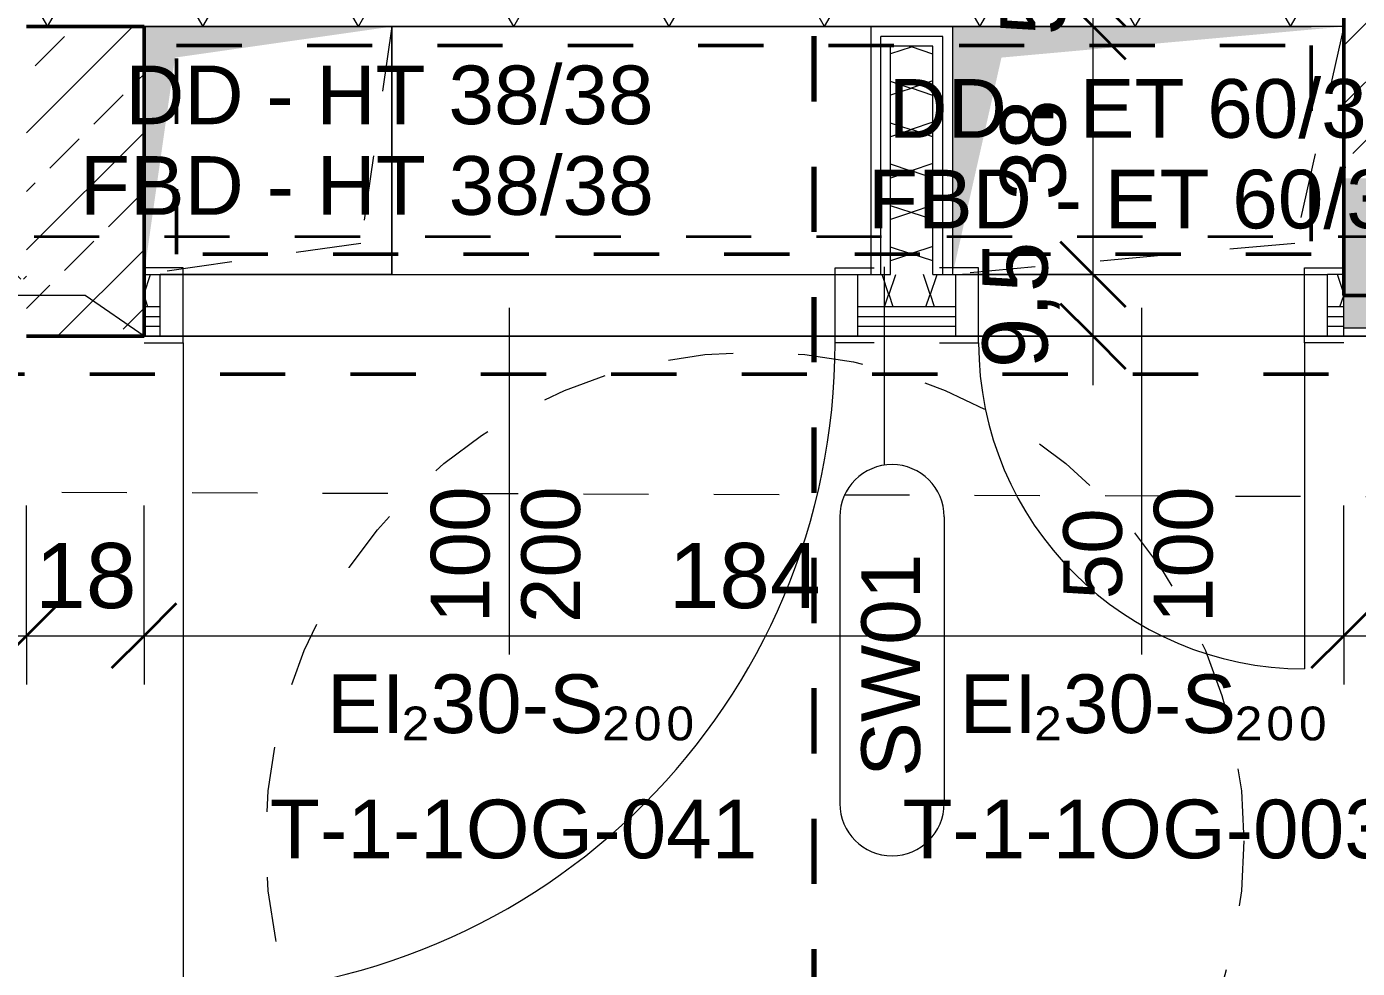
# Model space of a CAD drawing. Header units: metres. Extents: x 3.2 to 50, y 58.8 to 100.4.
# Drawn here: x 20.058 to 22.099, y 79.123 to 80.568 of the extents above; entities that cross this region are included whole.
import ezdxf

# ---------------------------------------------------------------- set-up
doc = ezdxf.new("R2010")
doc.units = ezdxf.units.M
for name, pattern in [('Achse', [0.009, 0.005, -0.002, 0, -0.002]), ('Strich Punkt Mittel', [0.015875, 0.00635, -0.004763, 0, -0.004763]), ('Verdeckt', [0.003, 0.002, -0.001])]:
    doc.linetypes.add(name, pattern=pattern)
for name, color, linetype, lineweight in [('A-DETL-GENF_', 92, 'Continuous', 13), ('A-DETL-MBND', 5, 'Continuous', 5), ('A_2D', 7, 'Continuous', 13), ('A_Bemassung-50_', 4, 'Continuous', 9), ('A_Bemassung_', 4, 'Continuous', 9), ('A_Beschriftung_', 7, 'Continuous', 9), ('A_Brandabschnitte', 30, 'Verdeckt', 50), ('A_Decken', 8, 'Continuous', 13), ('A_Durchbruch_', 7, 'Continuous', 5), ('A_Durchbruch_Projektion', 8, 'Verdeckt', 5), ('A_Fluchtweg', 240, 'Verdeckt', 18), ('A_Raeume_', 7, 'Continuous', 5), ('A_Raster_', 1, 'Continuous', 9), ('A_Tueren', 31, 'Continuous', 13), ('A_Waende', 7, 'Continuous', 13), ('G-ANNO-SYMB_', 111, 'Continuous', 9)]:
    doc.layers.add(name, color=color, linetype=linetype, lineweight=lineweight)
doc.styles.add('Arial_2', font='arial.ttf', dxfattribs={"height": 0.09})
doc.styles.add('Arial_5', font='arial.ttf', dxfattribs={"height": 0.1})
doc.styles.add('Segoe UI Symbol', font='seguisym.ttf', dxfattribs={"height": 0.09})
doc.dimstyles.new('WGA-Bemaßung', dxfattribs={"dimscale": 0.3048, "dimtxt": 0.102026, "dimasz": 0.328084, "dimexe": 0.246063, "dimexo": 0.0625, "dimgap": 0.04101, "dimtad": 1, "dimdec": 1, "dimlfac": 100, "dimrnd": 0.5, "dimdsep": 46, "dimtxsty": 'Arial_5', "dimblk1": 'OBLIQUE', "dimblk2": 'OBLIQUE', "dimsah": 1, "dimcen": 0.09, "dimdle": 0.246063, "dimazin": 2, "dimtfac": 1, "dimtdec": 4, "dimtix": 1, "dimtmove": 0, "dimatfit": 3, "dimfxl": 0.656168, "dimfxlon": 1, "dimtvp": 1, "dimtolj": 1, "dimtzin": 0, "dimarcsym": 2})
doc.dimstyles.new('WGA-Bemaßung_1', dxfattribs={"dimscale": 0.3048, "dimtxt": 0.102026, "dimasz": 0.328084, "dimexe": 0.246063, "dimexo": 0.0625, "dimgap": 0.04101, "dimtad": 1, "dimdec": 1, "dimlfac": 100, "dimrnd": 0.5, "dimdsep": 46, "dimtxsty": 'Arial_5', "dimblk1": 'OBLIQUE', "dimblk2": 'OBLIQUE', "dimsah": 1, "dimcen": 0.09, "dimdle": 0.246063, "dimazin": 2, "dimtfac": 1, "dimtdec": 4, "dimtix": 1, "dimtmove": 2, "dimatfit": 3, "dimfxl": 0.656168, "dimfxlon": 1, "dimtvp": 1, "dimtolj": 1, "dimtzin": 0, "dimarcsym": 2})
doc.dimstyles.new('WGA-Bemaßung_3', dxfattribs={"dimscale": 0.3048, "dimtxt": 0.102026, "dimasz": 0.328084, "dimexe": 0.246063, "dimexo": 0.0625, "dimgap": 0.04101, "dimtad": 1, "dimdec": 1, "dimlfac": 100, "dimrnd": 0.5, "dimdsep": 46, "dimtxsty": 'Arial_5', "dimblk1": 'OBLIQUE', "dimblk2": 'OBLIQUE', "dimsah": 1, "dimcen": 0.09, "dimdle": 0.246063, "dimazin": 2, "dimtfac": 1, "dimtdec": 4, "dimtix": 1, "dimtmove": 0, "dimatfit": 3, "dimfxl": 0.656168, "dimfxlon": 1, "dimtvp": 1, "dimtolj": 1, "dimtzin": 0, "dimarcsym": 2})
pattern_1 = [(45, (0, 0), (-0.08980256, 0.08980256), []), (45, (0.0898, 0), (-0.08980256, 0.08980256), [0.0635, -0.03175])]

# ---------------------------------------------------------------- blocks, each defined once
blk = doc.blocks.new('Symbol_Schatten - Bodendurchbruch_Schatten-8453752-263_PP_01OG_BT1')
at = {"layer": 'A-DETL-MBND'}
for p, q in [((0.19, -0.19), (0.19, 0.19)), ((0.19, 0.19), (0.19, -0.19))]:
    blk.add_line(p, q, dxfattribs=at)
blk = doc.blocks.new('Symbol_Schatten - Bodendurchbruch_Schatten-V44-263_PP_01OG_BT1')
at = {"layer": 'A-DETL-GENF_'}
blk.add_hatch(color=256, dxfattribs=at).paths.add_polyline_path([(-0.19, -0.19), (-0.1425, 0.1425), (0.19, 0.19), (-0.19, 0.19), (-0.19, -0.0975)])
at = {"layer": 'A_2D'}
for p, q in [((0.19, 0.19), (0.19, -0.19)), ((0.19, -0.19), (-0.165, -0.19))]:
    blk.add_line(p, q, dxfattribs=at)
at = {"layer": 'A_Durchbruch_'}
for p, q in [((0.19, -0.19), (0.19, 0.19)), ((-0.165, -0.19), (0.19, -0.19))]:
    blk.add_line(p, q, dxfattribs=at)
blk = doc.blocks.new('Symbol_Schatten_Verdeckt_unten - Bodendurchbruch_Schatten_Verdeckt_unten-10822685-263_PP_01OG_BT1')
at = {"layer": 'A_Durchbruch_Projektion'}
for p, q in [((-0.225, 0.1425), (0.3, 0.19)), ((-0.3, -0.19), (-0.225, 0.1425))]:
    blk.add_line(p, q, dxfattribs=at)
blk = doc.blocks.new('Symbol_Schatten - Bodendurchbruch_Schatten-10822683-263_PP_01OG_BT1')
at = {"layer": 'A-DETL-GENF_'}
blk.add_hatch(color=256, dxfattribs=at).paths.add_polyline_path([(-0.3, -0.19), (-0.225, 0.1425), (0.3, 0.19), (-0.3, 0.19), (-0.3, -0.1134)])
blk = doc.blocks.new('Symbol_Schatten_Verdeckt_unten - Bodendurchbruch_Schatten_Verdeckt_unten-8453754-263_PP_01OG_BT1')
at = {"layer": 'A_Durchbruch_Projektion'}
for p, q in [((-0.19, -0.19), (-0.19, 0.19)), ((-0.19, 0.19), (0.165, 0.19)), ((-0.1425, 0.1425), (0.19, 0.19)), ((-0.19, -0.19), (-0.1425, 0.1425))]:
    blk.add_line(p, q, dxfattribs=at)
blk = doc.blocks.new('UZ_D1 - SL_1000x2000_Schachttür-8451892-263_PP_01OG_BT1')
at = {"layer": 'A_Tueren', "lineweight": 5}
for p, q in [((0.5, 0.0575), (0.5, 1.0575)), ((-0.56, 0.0575), (-0.5, 0.0575)), ((-0.5, 0.0575), (-0.5, -0.0575)), ((0.5, 0.0575), (0.5, -0.0575)), ((0.56, 0.0575), (0.5, 0.0575)), ((-0.5, -0.0575), (-0.56, -0.0575)), ((0.5, -0.0575), (0.56, -0.0575))]:
    blk.add_line(p, q, dxfattribs=at)
blk.add_arc((0.5, 0.0575), 1, 90, 180, dxfattribs=at)
blk = doc.blocks.new('UZ_D1 - SL_0500x1000_Schachttür-11169732-263_PP_01OG_BT1')
at = {"layer": 'A_Tueren', "lineweight": 5}
for p, q in [((-0.25, 0.0575), (-0.31, 0.0575)), ((-0.25, -0.0575), (-0.25, 0.0575)), ((0.25, 0.0575), (0.31, 0.0575)), ((0.25, -0.0575), (0.25, 0.0575)), ((-0.31, -0.0575), (-0.25, -0.0575)), ((0.31, -0.0575), (0.25, -0.0575)), ((0.25, -0.0575), (0.25, -0.5575))]:
    blk.add_line(p, q, dxfattribs=at)
blk.add_arc((0.25, -0.0575), 0.5, 180, 270, dxfattribs=at)
blk = doc.blocks.new('BS_Tuer_PP - unten-10002439-263_PP_01OG_BT1')
at = {"layer": 'A_Beschriftung_'}
blk.add_line((0, 0.000124), (0, -0.010513), dxfattribs=at)
blk = doc.blocks.new('DIMBLOCK180-263_PP_01OG_BT1')
at = {"layer": 'A_Bemassung-50_', "lineweight": 35, "transparency": 16777216}
for p, q in [((21.6932, 80.188), (21.6432, 80.238)), ((21.6932, 80.188), (21.7432, 80.138)), ((21.6932, 80.093), (21.6432, 80.143)), ((21.6932, 80.093), (21.7432, 80.043))]:
    blk.add_line(p, q, dxfattribs=at)
at = {"layer": 'A_Bemassung-50_', "transparency": 16777216}
for p, q in [((21.6932, 80.188), (21.4932, 80.188)), ((21.6932, 80.018), (21.6932, 80.188)), ((21.6932, 80.188), (21.7682, 80.188)), ((21.6932, 80.093), (21.4932, 80.093)), ((21.6932, 80.093), (21.7682, 80.093))]:
    blk.add_line(p, q, dxfattribs=at)
at = {"layer": 'A_Bemassung-50_', "color": 0, "transparency": 16777216, "insert": (21.5235, 80.044), "char_height": 0.1, "width": 0.231677, "attachment_point": 1, "rotation": 90, "line_spacing_factor": 0.941778, "style": 'Arial_5'}
blk.add_mtext('9,5', dxfattribs=at)
blk = doc.blocks.new('_Oblique')
at = {"color": 0, "linetype": 'ByBlock', "lineweight": -2}
blk.add_line((-0.5, -0.5), (0.5, 0.5), dxfattribs=at)
blk = doc.blocks.new('DIMBLOCK181-263_PP_01OG_BT1')
at = {"layer": 'A_Bemassung-50_', "lineweight": 35, "transparency": 16777216}
for p, q in [((21.6932, 80.568), (21.6432, 80.618)), ((21.6932, 80.568), (21.7432, 80.518)), ((21.6932, 80.188), (21.6432, 80.238)), ((21.6932, 80.188), (21.7432, 80.138))]:
    blk.add_line(p, q, dxfattribs=at)
at = {"layer": 'A_Bemassung-50_', "transparency": 16777216}
for p, q in [((21.6932, 80.568), (21.4932, 80.568)), ((21.6932, 80.188), (21.6932, 80.568)), ((21.6932, 80.568), (21.7682, 80.568)), ((21.6932, 80.188), (21.4932, 80.188)), ((21.6932, 80.188), (21.7682, 80.188))]:
    blk.add_line(p, q, dxfattribs=at)
at = {"layer": 'A_Bemassung-50_', "color": 0, "transparency": 16777216, "insert": (21.5509, 80.3011), "char_height": 0.1, "width": 0.184588, "attachment_point": 1, "rotation": 90, "line_spacing_factor": 0.941778, "style": 'Arial_5'}
blk.add_mtext('38', dxfattribs=at)
blk = doc.blocks.new('DIMBLOCK182-263_PP_01OG_BT1')
at = {"layer": 'A_Bemassung-50_', "lineweight": 35, "transparency": 16777216}
for p, q in [((21.6932, 80.618), (21.6432, 80.668)), ((21.6932, 80.568), (21.6432, 80.618)), ((21.6932, 80.618), (21.7432, 80.568)), ((21.6932, 80.568), (21.7432, 80.518))]:
    blk.add_line(p, q, dxfattribs=at)
at = {"layer": 'A_Bemassung-50_', "transparency": 16777216}
for p, q in [((21.6932, 80.618), (21.4932, 80.618)), ((21.6932, 80.568), (21.6932, 80.618)), ((21.6932, 80.618), (21.7682, 80.618)), ((21.6932, 80.568), (21.4932, 80.568)), ((21.6932, 80.568), (21.7682, 80.568))]:
    blk.add_line(p, q, dxfattribs=at)
at = {"layer": 'A_Bemassung-50_', "color": 0, "transparency": 16777216, "insert": (21.5509, 80.5545), "char_height": 0.1, "width": 0.092294, "attachment_point": 1, "rotation": 90, "line_spacing_factor": 0.941778, "style": 'Arial_5'}
blk.add_mtext('5', dxfattribs=at)
blk = doc.blocks.new('DIMBLOCK183-263_PP_01OG_BT1')
at = {"layer": 'A_Bemassung-50_', "lineweight": 35, "transparency": 16777216}
for p, q in [((21.6932, 80.738), (21.6432, 80.788)), ((21.6932, 80.738), (21.7432, 80.688)), ((21.6932, 80.618), (21.6432, 80.668)), ((21.6932, 80.618), (21.7432, 80.568))]:
    blk.add_line(p, q, dxfattribs=at)
at = {"layer": 'A_Bemassung-50_', "transparency": 16777216}
for p, q in [((21.6932, 80.738), (21.4932, 80.738)), ((21.6932, 80.618), (21.6932, 80.738)), ((21.6932, 80.738), (21.7682, 80.738)), ((21.6932, 80.618), (21.4932, 80.618)), ((21.6932, 80.618), (21.7682, 80.618))]:
    blk.add_line(p, q, dxfattribs=at)
at = {"layer": 'A_Bemassung-50_', "color": 0, "transparency": 16777216, "insert": (21.5509, 80.6623), "char_height": 0.1, "width": 0.184588, "attachment_point": 1, "rotation": 90, "line_spacing_factor": 0.941778, "style": 'Arial_5'}
blk.add_mtext('12', dxfattribs=at)
blk = doc.blocks.new('BS_Wand_Lollipop - links_unten-2026911-263_PP_01OG_BT1')
at = {"layer": 'A_Beschriftung_'}
for p, q in [((-0.00467, 0.001367), (-0.01347, 0.001367)), ((-0.003087, 0), (0.003, 0)), ((-0.00467, -0.001833), (-0.01347, -0.001833))]:
    blk.add_line(p, q, dxfattribs=at)
for centre, start, end in [((-0.01347, -0.000233), 90, 270), ((-0.00467, -0.000233), 270, 90)]:
    blk.add_arc(centre, 0.0016, start, end, dxfattribs=at)
blk = doc.blocks.new('DIMBLOCK493-263_PP_01OG_BT1')
at = {"layer": 'A_Bemassung-50_', "transparency": 16777216}
for p, q in [((18.8577, 79.6337), (18.8577, 79.8337)), ((20.0577, 79.6337), (20.0577, 79.8337)), ((18.8577, 79.6337), (20.0577, 79.6337)), ((18.8577, 79.6337), (18.8577, 79.5587)), ((20.0577, 79.6337), (20.0577, 79.5587))]:
    blk.add_line(p, q, dxfattribs=at)
at = {"layer": 'A_Bemassung-50_', "lineweight": 35, "transparency": 16777216}
for p, q in [((18.8577, 79.6337), (18.9077, 79.6837)), ((20.0577, 79.6337), (20.1077, 79.6837)), ((18.8577, 79.6337), (18.8077, 79.5837)), ((20.0577, 79.6337), (20.0077, 79.5837))]:
    blk.add_line(p, q, dxfattribs=at)
at = {"layer": 'A_Bemassung-50_', "color": 0, "transparency": 16777216, "insert": (19.3423, 79.776), "char_height": 0.1, "width": 0.276883, "attachment_point": 1, "line_spacing_factor": 0.941778, "style": 'Arial_5'}
blk.add_mtext('120', dxfattribs=at)
blk = doc.blocks.new('DIMBLOCK494-263_PP_01OG_BT1')
at = {"layer": 'A_Bemassung-50_', "transparency": 16777216}
for p, q in [((20.0577, 79.6337), (20.0577, 79.8337)), ((20.2377, 79.6337), (20.2377, 79.8337)), ((20.0577, 79.6337), (20.2377, 79.6337)), ((20.0577, 79.6337), (20.0577, 79.5587)), ((20.2377, 79.6337), (20.2377, 79.5587))]:
    blk.add_line(p, q, dxfattribs=at)
at = {"layer": 'A_Bemassung-50_', "lineweight": 35, "transparency": 16777216}
for p, q in [((20.0577, 79.6337), (20.1077, 79.6837)), ((20.2377, 79.6337), (20.2877, 79.6837)), ((20.0577, 79.6337), (20.0077, 79.5837)), ((20.2377, 79.6337), (20.1877, 79.5837))]:
    blk.add_line(p, q, dxfattribs=at)
at = {"layer": 'A_Bemassung-50_', "color": 0, "transparency": 16777216, "insert": (20.0708, 79.776), "char_height": 0.1, "width": 0.184588, "attachment_point": 1, "line_spacing_factor": 0.941778, "style": 'Arial_5'}
blk.add_mtext('18', dxfattribs=at)
blk = doc.blocks.new('DIMBLOCK495-263_PP_01OG_BT1')
at = {"layer": 'A_Bemassung-50_', "transparency": 16777216}
for p, q in [((20.2377, 79.6337), (20.2377, 79.8337)), ((22.0777, 79.6337), (22.0777, 79.8337)), ((20.2377, 79.6337), (22.0777, 79.6337)), ((20.2377, 79.6337), (20.2377, 79.5587)), ((22.0777, 79.6337), (22.0777, 79.5587))]:
    blk.add_line(p, q, dxfattribs=at)
at = {"layer": 'A_Bemassung-50_', "lineweight": 35, "transparency": 16777216}
for p, q in [((20.2377, 79.6337), (20.2877, 79.6837)), ((22.0777, 79.6337), (22.1277, 79.6837)), ((20.2377, 79.6337), (20.1877, 79.5837)), ((22.0777, 79.6337), (22.0277, 79.5837))]:
    blk.add_line(p, q, dxfattribs=at)
at = {"layer": 'A_Bemassung-50_', "color": 0, "transparency": 16777216, "insert": (21.0423, 79.776), "char_height": 0.1, "width": 0.276883, "attachment_point": 1, "line_spacing_factor": 0.941778, "style": 'Arial_5'}
blk.add_mtext('184', dxfattribs=at)
blk = doc.blocks.new('DIMBLOCK496-263_PP_01OG_BT1')
at = {"layer": 'A_Bemassung-50_', "transparency": 16777216}
for p, q in [((22.0777, 79.6337), (22.0777, 79.8337)), ((25.8727, 79.6337), (25.8727, 79.8337)), ((22.0777, 79.6337), (25.8727, 79.6337)), ((22.0777, 79.6337), (22.0777, 79.5587)), ((25.8727, 79.6337), (25.8727, 79.5587))]:
    blk.add_line(p, q, dxfattribs=at)
at = {"layer": 'A_Bemassung-50_', "lineweight": 35, "transparency": 16777216}
for p, q in [((22.0777, 79.6337), (22.1277, 79.6837)), ((25.8727, 79.6337), (25.9227, 79.6837)), ((22.0777, 79.6337), (22.0277, 79.5837)), ((25.8727, 79.6337), (25.8227, 79.5837))]:
    blk.add_line(p, q, dxfattribs=at)
at = {"layer": 'A_Bemassung-50_', "color": 0, "transparency": 16777216, "insert": (23.8017, 79.776), "char_height": 0.1, "width": 0.416266, "attachment_point": 1, "line_spacing_factor": 0.941778, "style": 'Arial_5'}
blk.add_mtext('379,5', dxfattribs=at)

msp = doc.modelspace()

# ---------------------------------------------------------------- hatches: boundary and pattern name
at = {"layer": 'A_Waende', "lineweight": 5}
h = msp.add_hatch(dxfattribs=at)
h.set_pattern_fill('FP_1', color=250, style=0, pattern_type=2)
h.set_pattern_definition(pattern_1)
h.paths.add_polyline_path([(22.0777, 80.3355), (22.2577, 80.3355), (22.2577, 87.658), (22.0777, 87.658), (22.0777, 80.7305)])
h = msp.add_hatch(dxfattribs=at)
h.set_pattern_fill('FP_171', color=250, angle=-180, style=0, pattern_type=2)
h.set_pattern_definition([(1e-10, (21.043, 80.568), (-4e-13, 0.20637), []), (60, (21.043, 80.568), (-0.17872, 0.103185), []), (120, (21.043, 80.568), (-0.17873, -0.10319), [])])
h.paths.add_polyline_path([(21.9077, 80.568), (22.0277, 80.568), (22.0277, 80.618), (20.0577, 80.618), (20.0577, 80.568), (21.648, 80.568)])
h = msp.add_hatch(dxfattribs=at)
h.set_pattern_fill('FP_1', color=250, style=0, pattern_type=2)
h.set_pattern_definition(pattern_1)
h.paths.add_polyline_path([(20.0577, 80.093), (20.2377, 80.093), (20.2377, 80.568), (20.0577, 80.568), (20.0577, 80.0968)])
h = msp.add_hatch(dxfattribs=at)
h.set_pattern_fill('FP_102', color=250, angle=45, style=0, pattern_type=2)
h.set_pattern_definition([(135, (21.47766, 80.37824), (-0.254, 0.127003), [0.02245, -0.15715]), (135, (21.36665, 80.42562), (-0.254, 0.127003), [0.02245, -0.15715]), (135, (21.47766, 80.44188), (-0.254, 0.127003), [0.02245, -0.15715]), (135, (21.36665, 80.48926), (-0.254, 0.127003), [0.02245, -0.15715]), (161.565, (21.462105, 80.3938), (-0.507998, 0.127001), [0.0502, -0.35141]), (161.565, (21.41402, 80.409355), (-0.507998, 0.127001), [0.0502, -0.35141]), (161.565, (21.462105, 80.457438), (-0.5079977, 0.1270007), [0.0502, -0.35141]), (161.565, (21.41402, 80.472994), (-0.5079977, 0.1270007), [0.0502, -0.35141]), (225, (21.36594, 80.3938), (0.254, 0.127003), [0.02245, -0.15715]), (225, (21.47766, 80.44188), (0.254, 0.127003), [0.02245, -0.15715]), (225, (21.36594, 80.45744), (0.254, 0.127003), [0.02245, -0.15715]), (225, (21.47766, 80.50552), (0.254, 0.127003), [0.02245, -0.15715]), (198.435, (21.41402, 80.409355), (0.507998, 0.127001), [0.0502, -0.35141]), (198.435, (21.461398, 80.42562), (0.5079977, 0.127001), [0.0502, -0.35141]), (198.435, (21.41402, 80.472994), (0.5079977, 0.1270007), [0.0502, -0.35141]), (198.435, (21.461398, 80.489258), (0.5079977, 0.1270007), [0.0502, -0.35141])])
h.paths.add_polyline_path([(21.4477, 80.188), (21.4477, 80.538), (21.3827, 80.538), (21.3827, 80.188)])
h = msp.add_hatch(dxfattribs=at)
h.set_pattern_fill('FP_1', color=250, style=0, pattern_type=2)
h.set_pattern_definition(pattern_1)
h.paths.add_polyline_path([(36.7977, 80.1555), (37.4477, 80.1555), (37.4477, 80.3355), (26.8927, 80.3355), (26.8927, 80.1555), (36.77, 80.1555)])
h.paths.add_polyline_path([(38.5127, 80.1555), (42.3027, 80.1555), (42.3027, 80.3355), (38.4677, 80.3355), (38.4677, 80.1555)])
h.paths.add_polyline_path([(22.355, 80.1555), (25.8727, 80.1555), (25.8727, 80.3355), (22.0777, 80.3355), (22.0777, 80.1555), (22.098, 80.1555)])
h = msp.add_hatch(dxfattribs=at)
h.set_pattern_fill('FP_6', color=250, angle=-135, style=0, pattern_type=2)
h.set_pattern_definition([(225, (19.16189, 80.30541), (-0.1270034, -0.254), [0.02245, -0.15715]), (225, (19.1138, 80.19369), (-0.1270034, -0.254), [0.02245, -0.15715]), (225, (19.09825, 80.30541), (-0.1270034, -0.254), [0.02245, -0.15715]), (225, (19.05087, 80.19439), (-0.1270034, -0.254), [0.02245, -0.15715]), (251.565, (19.145623, 80.289147), (-0.1270007, -0.5079977), [0.0502, -0.35141]), (251.565, (19.12936, 80.24177), (-0.1270007, -0.5079977), [0.0502, -0.35141]), (251.565, (19.081984, 80.289147), (-0.1270007, -0.5079977), [0.0502, -0.35141]), (251.565, (19.06572, 80.24177), (-0.1270007, -0.5079977), [0.0502, -0.35141]), (315, (19.14562, 80.19439), (-0.1270034, 0.254), [0.02245, -0.15715]), (315, (19.09825, 80.30541), (-0.1270034, 0.254), [0.02245, -0.15715]), (315, (19.08198, 80.19439), (-0.1270034, 0.254), [0.02245, -0.15715]), (315, (19.03461, 80.30541), (-0.1270034, 0.254), [0.02245, -0.15715]), (288.435, (19.12936, 80.24177), (-0.1270007, 0.5079977), [0.0502, -0.35141]), (288.435, (19.113803, 80.289854), (-0.1270007, 0.5079977), [0.0502, -0.35141]), (288.435, (19.06572, 80.24177), (-0.1270007, 0.5079977), [0.0502, -0.35141]), (288.435, (19.050164, 80.289854), (-0.1270007, 0.5079977), [0.0502, -0.35141])])
h.paths.add_polyline_path([(20.0577, 80.1805), (20.0577, 80.2805), (19.3877, 80.2805), (19.3877, 80.1805), (19.972, 80.1805)])
h.paths.add_polyline_path([(18.3277, 80.1805), (18.3277, 80.2805), (18.2652, 80.2805), (18.2652, 80.1805)])
h = msp.add_hatch(dxfattribs=at)
h.set_pattern_fill('FP_13', color=250, angle=225, style=0, pattern_type=2)
h.set_pattern_definition([(45, (21.15734, 80.09328), (0.1270034, 0.254), [0.02245, -0.15715]), (45, (21.205425, 80.20359), (0.1270034, 0.254), [0.02245, -0.15715]), (45, (21.22098, 80.09328), (0.1270034, 0.254), [0.02245, -0.15715]), (45, (21.26836, 80.20429), (0.1270034, 0.254), [0.02245, -0.15715]), (71.565, (21.1729, 80.108834), (0.1270007, 0.5079977), [0.0502, -0.35141]), (71.565, (21.18916, 80.15621), (0.1270007, 0.5079977), [0.0502, -0.35141]), (71.565, (21.236538, 80.108834), (0.1270007, 0.5079977), [0.0502, -0.35141]), (71.565, (21.2528, 80.15621), (0.1270007, 0.5079977), [0.0502, -0.35141]), (135, (21.173605, 80.20429), (0.1270034, -0.254), [0.02245, -0.15715]), (135, (21.22098, 80.09328), (0.1270034, -0.254), [0.02245, -0.15715]), (135, (21.237245, 80.20429), (0.1270034, -0.254), [0.02245, -0.15715]), (135, (21.28462, 80.09328), (0.1270034, -0.254), [0.02245, -0.15715]), (108.435, (21.18916, 80.15621), (0.1270007, -0.5079977), [0.0502, -0.35141]), (108.435, (21.205425, 80.108834), (0.1270007, -0.5079977), [0.0502, -0.35141]), (108.435, (21.2528, 80.15621), (0.1270007, -0.5079977), [0.0502, -0.35141]), (108.435, (21.269065, 80.108834), (0.1270007, -0.5079977), [0.0502, -0.35141])])
h.paths.add_polyline_path([(22.0602, 80.138), (22.0777, 80.138), (22.0777, 80.188), (22.0527, 80.188), (22.0527, 80.138)])
h.paths.add_polyline_path([(21.3827, 80.138), (21.4827, 80.138), (21.4827, 80.188), (21.3327, 80.188), (21.3327, 80.138)])
h.paths.add_polyline_path([(20.2627, 80.138), (20.2627, 80.188), (20.2377, 80.188), (20.2377, 80.138)])
h = msp.add_hatch(dxfattribs=at)
h.set_pattern_fill('FP_94', color=250, angle=225, style=0, pattern_type=2)
h.set_pattern_definition([(45, (32.19033, 80.09257), (0.12700345, 0.2539998), [0.02245, -0.15715]), (45, (32.237705, 80.20359), (0.12700345, 0.2539998), [0.02245, -0.15715]), (45, (32.25326, 80.09328), (0.12700345, 0.2539998), [0.02245, -0.15715]), (45, (32.301345, 80.20359), (0.12700345, 0.2539998), [0.02245, -0.15715]), (71.565, (32.206593, 80.108834), (0.12700069, 0.50799766), [0.0502, -0.35141]), (71.565, (32.22215, 80.156918), (0.12700069, 0.50799766), [0.0502, -0.35141]), (71.565, (32.269525, 80.10954), (0.12700069, 0.50799766), [0.0502, -0.35141]), (71.565, (32.28508, 80.15621), (0.12700069, 0.50799766), [0.0502, -0.35141]), (135, (32.205885, 80.20429), (0.12700345, -0.2539998), [0.02245, -0.15715]), (135, (32.25326, 80.09328), (0.12700345, -0.2539998), [0.02245, -0.15715]), (135, (32.269525, 80.20429), (0.12700345, -0.2539998), [0.02245, -0.15715]), (135, (32.3169, 80.09328), (0.12700345, -0.2539998), [0.02245, -0.15715]), (108.435, (32.22215, 80.156918), (0.12700069, -0.50799766), [0.0502, -0.35141]), (108.435, (32.237705, 80.108834), (0.12700069, -0.50799766), [0.0502, -0.35141]), (108.435, (32.28508, 80.15621), (0.12700069, -0.50799766), [0.0502, -0.35141]), (108.435, (32.301345, 80.108834), (0.12700069, -0.50799766), [0.0502, -0.35141])])
h.paths.add_polyline_path([(41.444, 80.1055), (42.3027, 80.1055), (42.3027, 80.1555), (38.4677, 80.1555), (38.4677, 80.1055), (40.03, 80.1055)])
h.paths.add_polyline_path([(28.011, 80.1055), (37.4477, 80.1055), (37.4477, 80.1555), (26.8927, 80.1555), (26.8927, 80.1055), (27.9516, 80.1055)])
h.paths.add_polyline_path([(25.0404, 80.1055), (25.8727, 80.1055), (25.8727, 80.1555), (22.0777, 80.1555), (22.0777, 80.1055), (24.476, 80.1055)])

# ---------------------------------------------------------------- linework, layer by layer
at = {"layer": 'A_2D', "linetype": 'Verdeckt', "lineweight": 5}
msp.add_circle((21.1745, 79.319), 0.75, dxfattribs=at)
at = {"layer": 'A_Brandabschnitte'}
for p, q in [((20.2877, 80.5389), (22.0277, 80.5389)), ((20.2877, 80.2189), (20.2877, 80.5389)), ((22.0277, 80.5389), (22.0277, 80.2189)), ((22.0277, 80.2189), (20.2877, 80.2189)), ((42.2544, 80.0349), (15.6144, 80.0349))]:
    msp.add_line(p, q, dxfattribs=at)
at = {"layer": 'A_Decken'}
msp.add_line((20.6177, 80.568), (20.6177, 80.188), dxfattribs=at)
at = {"layer": 'A_Fluchtweg'}
msp.add_line((37.4115, 79.7958), (19.4901, 79.8555), dxfattribs=at)
at = {"layer": 'A_Raeume_', "flags": 128}
msp.add_lwpolyline([(42.3027, 78.543), (42.3027, 80.093), (22.0777, 80.093), (22.0147, 80.093), (21.4152, 80.093), (20.2393, 80.093), (20.2377, 80.093), (20.1477, 80.1555), (18.3293, 80.1555), (18.3277, 80.1555), (18.3277, 80.093), (15.5752, 80.093), (15.5752, 78.543)], close=True, dxfattribs=at)
at = {"layer": 'A_Raster_', "linetype": 'Strich Punkt Mittel', "lineweight": 35}
msp.add_line((48.169, 80.2455), (3.5722, 80.2455), dxfattribs=at)
at = {"layer": 'A_Waende', "color": 10, "lineweight": 50}
for p, q in [((22.0777, 80.1555), (22.0777, 87.458)), ((20.2377, 80.568), (20.0577, 80.568)), ((20.2377, 80.568), (20.2377, 80.093)), ((22.0777, 80.1555), (25.8727, 80.1555)), ((20.2377, 80.093), (20.0577, 80.093))]:
    msp.add_line(p, q, dxfattribs=at)
at = {"layer": 'A_Waende', "color": 250, "lineweight": 5}
for p, q in [((22.0777, 80.568), (20.2377, 80.568)), ((20.2377, 80.188), (20.2627, 80.188)), ((20.2627, 80.138), (20.2627, 80.188)), ((21.3327, 80.188), (21.3527, 80.188)), ((21.3327, 80.138), (21.3327, 80.188)), ((21.4777, 80.188), (21.4827, 80.188)), ((21.4827, 80.138), (21.4827, 80.188)), ((22.0777, 80.188), (22.0527, 80.188)), ((22.0527, 80.138), (22.0527, 80.188)), ((22.0777, 80.138), (22.0777, 80.1555))]:
    msp.add_line(p, q, dxfattribs=at)
at = {"layer": 'A_Waende'}
for p, q in [((21.3527, 80.188), (21.3527, 80.568)), ((21.3527, 80.568), (21.4777, 80.568)), ((21.4777, 80.568), (21.4777, 80.188)), ((21.4477, 80.538), (21.3827, 80.538)), ((21.3827, 80.188), (21.3827, 80.538)), ((21.4477, 80.188), (21.4477, 80.538)), ((20.2627, 80.188), (21.3327, 80.188)), ((21.3527, 80.188), (21.3827, 80.188)), ((21.4477, 80.188), (21.4777, 80.188)), ((21.4827, 80.188), (22.0527, 80.188)), ((20.2627, 80.138), (20.2377, 80.138)), ((20.2627, 80.093), (20.2627, 80.138)), ((21.3327, 80.093), (21.3327, 80.138)), ((21.4827, 80.138), (21.3327, 80.138)), ((21.4827, 80.093), (21.4827, 80.138)), ((22.0527, 80.093), (22.0527, 80.138)), ((22.0777, 80.138), (22.0527, 80.138)), ((22.0777, 80.093), (22.0777, 80.138)), ((20.2377, 80.093), (25.8727, 80.093)), ((22.0777, 80.093), (22.0777, 80.1055)), ((25.8727, 80.1055), (22.0777, 80.1055))]:
    msp.add_line(p, q, dxfattribs=at)
at = {"layer": 'A_Waende', "lineweight": 18}
for p, q in [((21.3677, 80.188), (21.3677, 80.553)), ((21.4627, 80.553), (21.3677, 80.553)), ((21.4627, 80.188), (21.4627, 80.553)), ((20.2627, 80.123), (20.2377, 80.123)), ((20.2627, 80.108), (20.2377, 80.108)), ((21.4827, 80.123), (21.3327, 80.123)), ((21.4827, 80.108), (21.3327, 80.108)), ((22.0777, 80.123), (22.0527, 80.123)), ((22.0777, 80.108), (22.0527, 80.108))]:
    msp.add_line(p, q, dxfattribs=at)
at = {"layer": 'G-ANNO-SYMB_', "linetype": 'Achse', "lineweight": 70}
msp.add_line((21.2652, 91.5531), (21.2652, 68.0059), dxfattribs=at)

# ---------------------------------------------------------------- block references
at = {"layer": 'A-DETL-MBND'}
msp.add_blockref('Symbol_Schatten - Bodendurchbruch_Schatten-8453752-263_PP_01OG_BT1', (20.4277, 80.378), dxfattribs=at)
at = {"layer": 'A_2D'}
for name, p in [('Symbol_Schatten - Bodendurchbruch_Schatten-V44-263_PP_01OG_BT1', (20.4277, 80.378)), ('Symbol_Schatten - Bodendurchbruch_Schatten-10822683-263_PP_01OG_BT1', (21.7777, 80.378))]:
    msp.add_blockref(name, p, dxfattribs=at)
at = {"layer": 'A_2D', "rotation": 180}
for name, p in [('Symbol_Schatten_Verdeckt_unten - Bodendurchbruch_Schatten_Verdeckt_unten-8453754-263_PP_01OG_BT1', (20.4277, 80.378)), ('Symbol_Schatten_Verdeckt_unten - Bodendurchbruch_Schatten_Verdeckt_unten-10822685-263_PP_01OG_BT1', (21.7777, 80.378))]:
    msp.add_blockref(name, p, dxfattribs=at)
at = {"layer": 'A_Beschriftung_', "xscale": 49.99999999999998, "yscale": 49.99999999999998, "zscale": 49.99999999999998, "rotation": 89.99999999999991}
msp.add_blockref('BS_Wand_Lollipop - links_unten-2026911-263_PP_01OG_BT1', (21.3732, 80.0497), dxfattribs=at)
at = {"layer": 'A_Beschriftung_', "xscale": 49.99999999999998, "yscale": 49.99999999999998, "zscale": 49.99999999999998}
for p in [(20.7977, 80.1305), (21.7677, 80.1305)]:
    msp.add_blockref('BS_Tuer_PP - unten-10002439-263_PP_01OG_BT1', p, dxfattribs=at)
at = {"layer": 'A_Tueren', "rotation": 180}
msp.add_blockref('UZ_D1 - SL_1000x2000_Schachttür-8451892-263_PP_01OG_BT1', (20.7977, 80.1405), dxfattribs=at)
at = {"layer": 'A_Tueren'}
msp.add_blockref('UZ_D1 - SL_0500x1000_Schachttür-11169732-263_PP_01OG_BT1', (21.7677, 80.1405), dxfattribs=at)

# ---------------------------------------------------------------- texts
at = {"layer": 'A_Beschriftung_', "char_height": 0.09, "attachment_point": 1}
for s, insert, width, style in [('DD - HT 38/38', (20.2088, 80.5083), 0.962025, 'Arial_2'), ('DD - ET 60/38', (21.3794, 80.4875), 0.954008, 'Arial_2'), ('FBD - HT 38/38', (20.1393, 80.3693), 1.046202, 'Arial_2'), ('FBD - ET 60/38', (21.3479, 80.3485), 1.038185, 'Arial_2'), ('30-S', (20.677, 79.5744), 0.316667, 'Arial_2'), ('30-S', (21.647, 79.5744), 0.316667, 'Arial_2'), ('EI', (20.5183, 79.5744), 0.136287, 'Arial_2'), ('EI', (21.4883, 79.5744), 0.136287, 'Arial_2'), ('₂', (20.6307, 79.5744), 0.056118, 'Segoe UI Symbol'), ('₂₀₀', (20.9383, 79.5744), 0.168354, 'Segoe UI Symbol'), ('₂', (21.6007, 79.5744), 0.056118, 'Segoe UI Symbol'), ('₂₀₀', (21.9083, 79.5744), 0.168354, 'Segoe UI Symbol'), ('T-1-1OG-041', (20.4308, 79.3823), 0.889873, 'Arial_2'), ('T-1-1OG-003', (21.4008, 79.3823), 0.889873, 'Arial_2')]:
    msp.add_mtext(s, dxfattribs=dict(at, insert=insert, width=width, style=style))
at = {"layer": 'A_Beschriftung_', "char_height": 0.09, "attachment_point": 1, "rotation": 90, "style": 'Arial_2'}
for s, insert, width in [('100', (20.6775, 79.653), 0.252532), ('200', (20.8164, 79.653), 0.252532), ('100', (21.7864, 79.653), 0.252532), ('50', (21.6475, 79.6894), 0.168354), ('SW01', (21.3378, 79.4173), 0.420886)]:
    msp.add_mtext(s, dxfattribs=dict(at, insert=insert, width=width))

# ---------------------------------------------------------------- dimensions: what is measured, and where the dimension line sits
at = {"layer": 'A_Bemassung_'}
for base, p1, p2, override, picture, middle in [((21.6932, 80.738), (21.4932, 80.618), (21.4932, 80.738), {"dimpost": '<>', "dimfxl": 0.12}, 'DIMBLOCK183-263_PP_01OG_BT1', (21.6175, 80.7546)), ((21.6932, 80.188), (21.4932, 80.093), (21.4932, 80.188), {"dimpost": '<>', "dimfxl": 0.095}, 'DIMBLOCK180-263_PP_01OG_BT1', (21.5902, 80.1598))]:
    dim = msp.add_linear_dim(base=base, p1=p1, p2=p2, angle=90, dimstyle='WGA-Bemaßung_1', override=override, dxfattribs=at)
    dim.commit()
    dim.dimension.update_dxf_attribs({"geometry": picture, "text_midpoint": middle, "dimtype": 160, "text_rotation": 90})
for base, p1, p2, override, picture, middle in [((21.6932, 80.618), (21.4932, 80.568), (21.4932, 80.618), {"dimpost": '<>', "dimfxl": 0.05}, 'DIMBLOCK182-263_PP_01OG_BT1', (21.6298, 80.593)), ((21.6932, 80.568), (21.4932, 80.188), (21.4932, 80.568), {"dimpost": '<>', "dimfxl": 0.38}, 'DIMBLOCK181-263_PP_01OG_BT1', (21.6296, 80.378))]:
    dim = msp.add_linear_dim(base=base, p1=p1, p2=p2, angle=90, dimstyle='WGA-Bemaßung', override=override, dxfattribs=at)
    dim.commit()
    dim.dimension.update_dxf_attribs({"geometry": picture, "text_midpoint": middle})
for base, p1, p2, override, picture, middle in [((20.0577, 79.6337), (18.8577, 79.8337), (20.0577, 79.8337), {"dimpost": '<>', "dimfxl": 1.2}, 'DIMBLOCK493-263_PP_01OG_BT1', (19.4577, 79.6972)), ((20.2377, 79.6337), (20.0577, 79.8337), (20.2377, 79.8337), {"dimpost": '<>', "dimfxl": 0.18}, 'DIMBLOCK494-263_PP_01OG_BT1', (20.1477, 79.6972)), ((22.0777, 79.6337), (20.2377, 79.8337), (22.0777, 79.8337), {"dimpost": '<>', "dimfxl": 1.84}, 'DIMBLOCK495-263_PP_01OG_BT1', (21.1577, 79.6972)), ((25.8727, 79.6337), (22.0777, 79.8337), (25.8727, 79.8337), {"dimpost": '<>', "dimfxl": 3.795}, 'DIMBLOCK496-263_PP_01OG_BT1', (23.9752, 79.6973))]:
    dim = msp.add_linear_dim(base=base, p1=p1, p2=p2, dimstyle='WGA-Bemaßung_3', override=override, dxfattribs=at)
    dim.commit()
    dim.dimension.update_dxf_attribs({"geometry": picture, "text_midpoint": middle})

doc.saveas('drawing.dxf')
